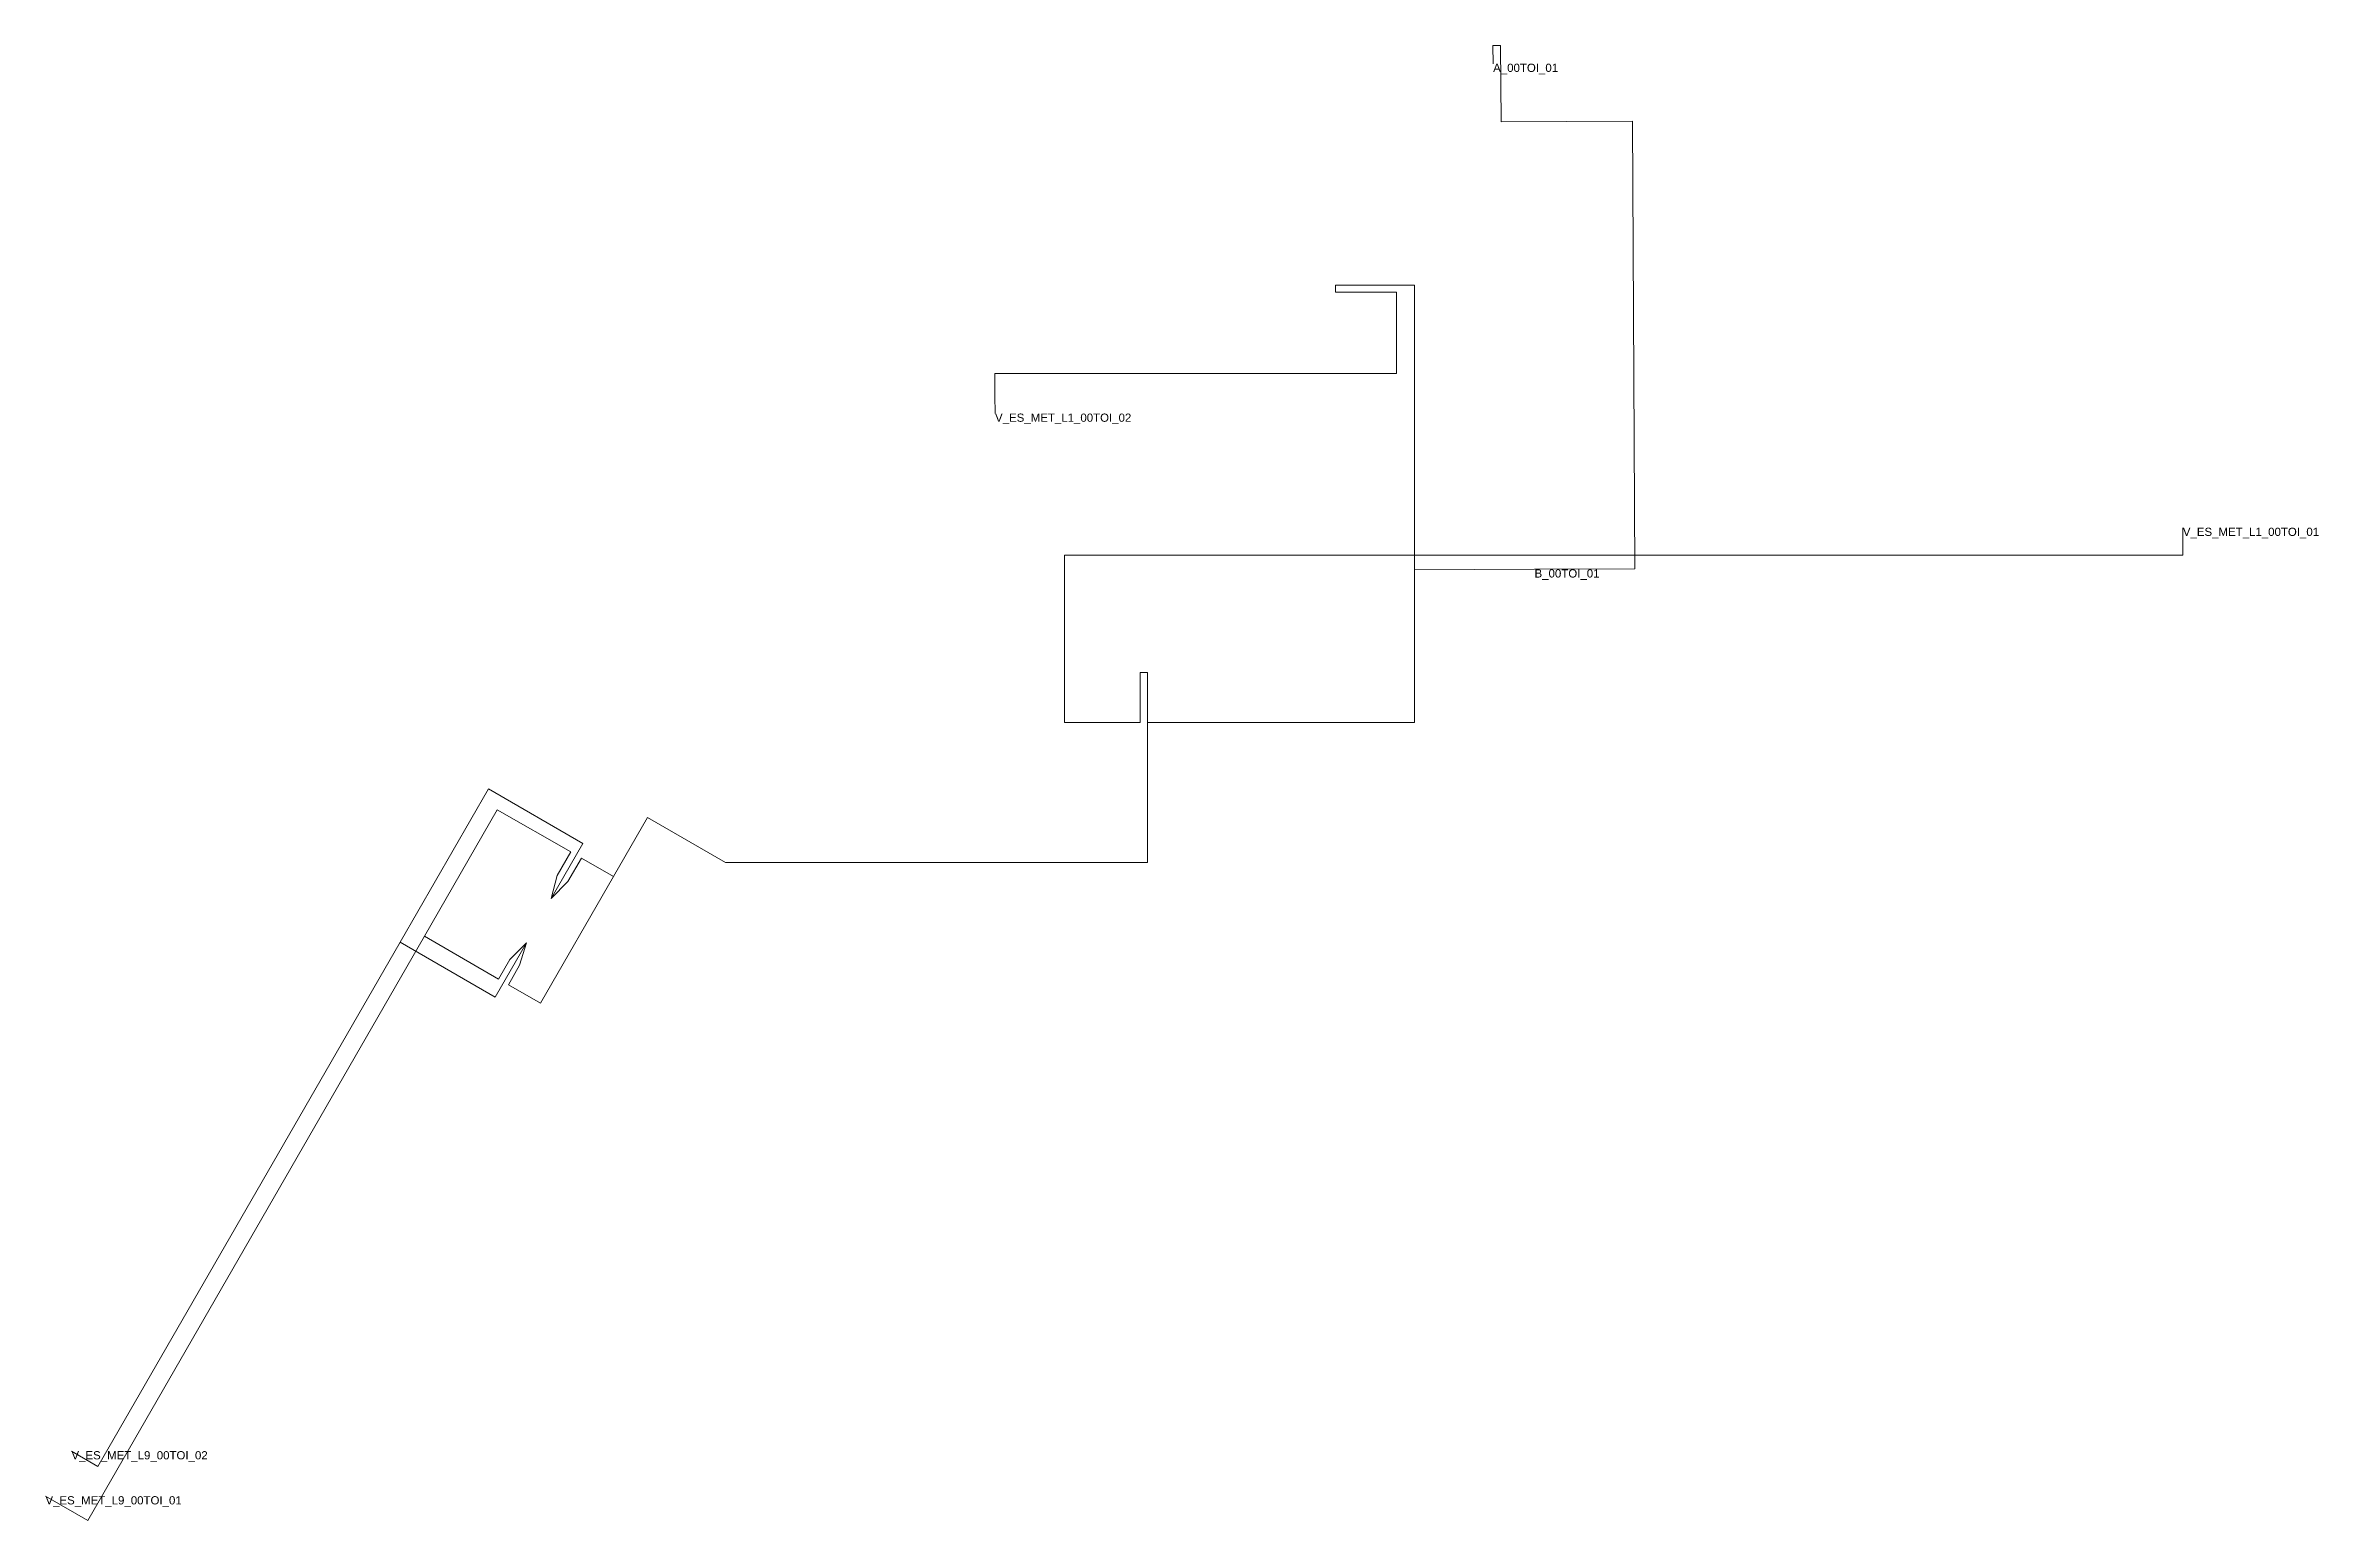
# Model space of a CAD drawing. Header units: metres. Extents: x 426025 to 426164, y 4579966 to 4580056.
import ezdxf
from ezdxf.enums import TextEntityAlignment as Align

# ---------------------------------------------------------------- set-up
doc = ezdxf.new("R2010")
doc.units = ezdxf.units.M
doc.header["$MEASUREMENT"] = 0
for name, color, linetype, lineweight, true_color in [('01_A_AccesTren_t', 40, 'Continuous', 0, 0xffd600), ('01_C_AccesExt_t', 251, 'Continuous', 0, 0x646464), ('01_I_Ascensor_l', 251, 'Continuous', 0, 0x646464), ('01_I_AscensorD_l', 251, 'Continuous', 0, 0x646464), ('01_I_BarreraTarifaria_t', 251, 'Continuous', 0, 0x646464), ('01_I_Horitzontal_l', 251, 'Continuous', 0, 0x646464), ('01_I_HoritzontalD_l', 251, 'Continuous', 0, 0x646464), ('01_I_Rampa_l', 251, 'Continuous', 0, 0x646464)]:
    doc.layers.add(name, color=color, linetype=linetype, lineweight=lineweight, true_color=true_color)
doc.styles.add('Style-Arial', font='arial.ttf')

msp = doc.modelspace()

# ---------------------------------------------------------------- linework, layer by layer
at = {"layer": '01_I_Ascensor_l'}
for p, q in [((426113.504321, 4580056.111683), (426113.975198, 4580056.118481, -10)), ((426103.898538, 4580041.509338, -10), (426103.898534, 4580041.076105, -20)), ((426091.991833, 4580017.872399, -20), (426092.450834, 4580017.872399, -10))]:
    msp.add_line(p, q, dxfattribs=at)
at = {"layer": '01_I_AscensorD_l'}
for p, q in [((426056.088505, 4580004.104276, -40), (426056.46048, 4580005.505778, -50)), ((426057.101478, 4580005.136325, -10), (426056.088505, 4580004.104276, -40)), ((426054.574164, 4580001.399038, -40), (426053.558386, 4580000.368605, -50)), ((426054.155224, 4580000.024604, -10), (426054.574164, 4580001.399038, -40))]:
    msp.add_line(p, q, dxfattribs=at)
at = {"layer": '01_I_Horitzontal_l'}
for p, q in [((426113.520294, 4580055.005322), (426113.504321, 4580056.111683)), ((426116.044568, 4580024.171743, -10), (426108.718456, 4580024.141687, -10)), ((426092.450834, 4580014.828351, -10), (426092.450834, 4580017.872399, -10))]:
    msp.add_line(p, q, dxfattribs=at)
at = {"layer": '01_I_Horitzontal_l', "flags": 128}
for points, elevation in [([(426113.975198, 4580056.118481), (426113.99967, 4580051.457056), (426122.01059, 4580051.499113), (426122.153891, 4580024.203817), (426116.044568, 4580024.171743)], -10), ([(426108.718456, 4580024.141687), (426108.718456, 4580041.509338), (426103.898538, 4580041.509338)], -10), ([(426103.898534, 4580041.076105), (426107.621541, 4580041.076076), (426107.62153, 4580039.548315)], -20), ([(426107.628535, 4580037.835808), (426107.628535, 4580036.123287), (426083.144456, 4580036.123287), (426083.144456, 4580034.770994)], -20), ([(426091.991833, 4580017.872399), (426091.991833, 4580014.828351), (426087.381365, 4580014.828351), (426087.381365, 4580025.025448), (426155.576498, 4580025.025448), (426155.576498, 4580025.605929)], -20), ([(426108.718456, 4580024.141687), (426108.718456, 4580014.828351), (426092.450834, 4580014.828351)], -10)]:
    msp.add_lwpolyline(points, dxfattribs=dict(at, elevation=elevation))
at = {"layer": '01_I_HoritzontalD_l', "flags": 128}
for points, elevation in [([(426092.450834, 4580014.828351), (426092.450834, 4580006.288883), (426066.715797, 4580006.288883), (426061.952726, 4580009.03421), (426059.880643, 4580005.439199)], -10), ([(426056.088505, 4580004.104276), (426058.021662, 4580007.458283), (426052.260577, 4580010.778812), (426046.870344, 4580001.426812)], -40), ([(426056.46048, 4580005.505778), (426057.284548, 4580006.935526), (426052.798636, 4580009.495459), (426048.358185, 4580001.791322)], -50), ([(426059.880643, 4580005.439199), (426057.925551, 4580006.56607), (426057.101478, 4580005.136325)], -10), ([(426059.880643, 4580005.439199), (426055.429076, 4579997.715844), (426053.474004, 4579998.842703), (426054.155224, 4580000.024604)], -10), ([(426048.358185, 4580001.791322), (426027.824128, 4579966.16494), (426025.250425, 4579967.648351)], -50), ([(426046.870344, 4580001.426812), (426028.448557, 4579969.465197), (426026.833976, 4579970.395796)], -40), ([(426054.574164, 4580001.399038), (426052.665119, 4579998.086865), (426046.870344, 4580001.426812)], -40), ([(426053.558386, 4580000.368605), (426052.877167, 4579999.186706), (426048.358185, 4580001.791322)], -50)]:
    msp.add_lwpolyline(points, dxfattribs=dict(at, elevation=elevation))
at = {"layer": '01_I_Rampa_l'}
for p, q in [((426107.62153, 4580039.548315, -20), (426107.628535, 4580037.835808, -20)), ((426083.144456, 4580034.770994, -20), (426083.149375, 4580033.670044, -20)), ((426155.576498, 4580025.605929, -20), (426155.57197, 4580026.709028, -20))]:
    msp.add_line(p, q, dxfattribs=at)

# ---------------------------------------------------------------- texts
at = {"layer": '01_A_AccesTren_t', "style": 'Style-Arial'}
for s, p in [('V_ES_MET_L1_00TOI_02', (426083.149375, 4580033.670044, -20)), ('V_ES_MET_L1_00TOI_01', (426155.57197, 4580026.709028, -20)), ('V_ES_MET_L9_00TOI_02', (426026.833976, 4579970.395796, -40)), ('V_ES_MET_L9_00TOI_01', (426025.250425, 4579967.648351, -50))]:
    msp.add_text(s, height=0.5, dxfattribs=at).set_placement(p, align=Align.TOP_LEFT)
at = {"layer": '01_C_AccesExt_t', "style": 'Style-Arial'}
msp.add_text('A_00TOI_01', height=0.5, dxfattribs=at).set_placement((426113.520294, 4580055.005322), align=Align.TOP_LEFT)
at = {"layer": '01_I_BarreraTarifaria_t', "style": 'Style-Arial'}
msp.add_text('B_00TOI_01', height=0.5, dxfattribs=at).set_placement((426116.044568, 4580024.171743, -10), align=Align.TOP_LEFT)

doc.saveas('drawing.dxf')
